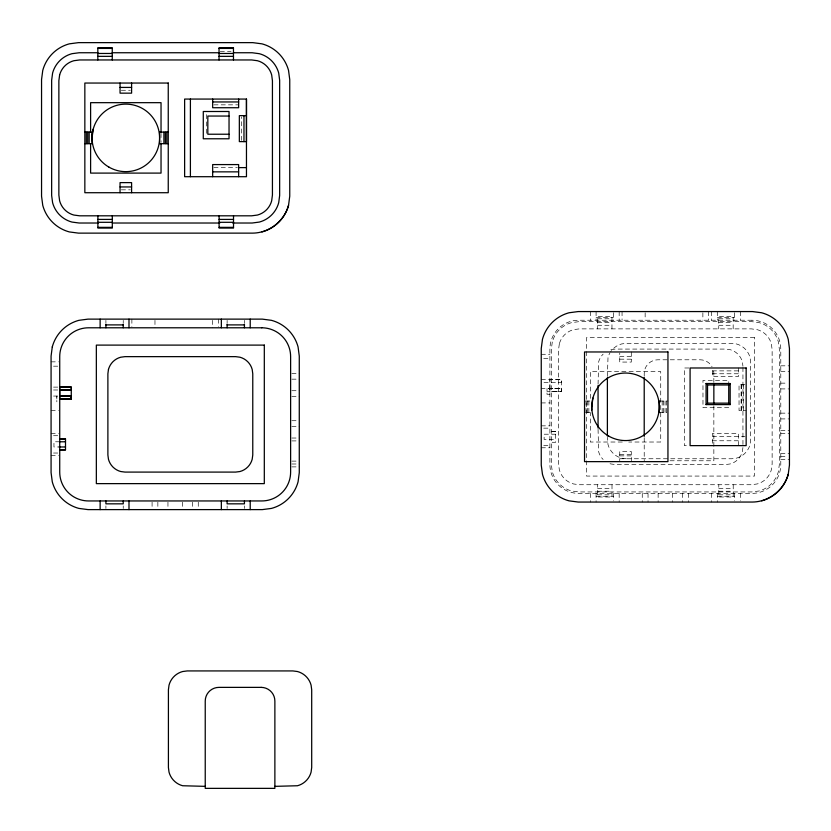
<?xml version="1.0" encoding="UTF-8"?>
<svg xmlns="http://www.w3.org/2000/svg" width="831" height="831" viewBox="0 0 831 831"><rect width="100%" height="100%" fill="white"/><g stroke="black" fill="none" stroke-linecap="round" stroke-linejoin="round"><path stroke-width="0.62" stroke-dasharray="4.16 3.12" d="M241.52 140.387L241.509 116.88M549.904 388.482L549.904 379.538L561.455 379.538L561.455 391.37L547.016 391.38L546.995 388.493L561.444 388.441L549.904 388.43L549.904 391.37L561.455 391.37L549.904 391.37L549.883 388.482L561.444 388.441L561.455 391.37L561.434 388.461L541.251 388.482M741.2 410.545L741.2 384.566M741.221 410.545L741.221 384.566M610.889 349.654L615.189 349.082L725.816 349.082L730.117 349.654A17.337 17.337 0 0 1 742.374 361.911L742.945 366.211M549.904 394.258L547.016 394.268L547.016 388.493M220.246 51.304L231.07 51.304M121.336 90.267L130.311 90.267M213.899 104.841L238.632 104.841M213.899 167.613L237.396 167.613M121.336 189.832L130.311 189.832M596.087 317.338L613.403 317.338M717.298 317.338L734.614 317.338M597.531 318.782L611.959 318.782M718.742 318.782L733.171 318.782M597.531 322.386L611.959 322.386M718.742 322.386L733.171 322.386M597.531 325.274L611.959 325.274M718.742 325.274L733.171 325.274M541.251 354.286L549.904 354.286M619.749 356.343L631.29 356.343M543.723 358.618L549.904 358.618M619.749 359.179L631.29 359.179M51.075 361.849L58.492 361.849M780.787 365.827L789.45 365.827M53.548 366.18L59.728 366.18M688.941 367.988L684.328 367.988L684.328 445.624L688.941 445.624M712.354 370.875L738.333 370.875M780.787 371.602L789.45 371.602M291.858 373.399L299.274 373.399M712.354 373.763L738.333 373.763M291.858 379.165L299.274 379.165M541.251 379.538L561.455 379.538L561.455 382.426L543.723 382.426M780.787 383.143L786.978 383.143M744.919 384.566L739.039 384.566L739.039 410.545L746.155 410.545M53.548 387.111L58.492 387.111M780.787 388.918L789.45 388.918M53.548 389.988L59.728 389.988M291.858 390.715L299.274 390.715M53.548 396.055L59.728 396.055M291.858 396.491L299.274 396.491M585.689 401.03L590.311 401.03L590.311 371.592L660.728 371.592L660.728 442.019L628.724 442.019M659.284 401.03L667.947 401.03M541.251 402.921L549.904 402.921M728.735 407.699L702.974 407.699L702.974 380.421L728.735 380.421L728.735 382.696M51.075 410.483L58.492 410.483M585.689 412.581L591.755 412.581M659.284 412.581L666.794 412.581M780.787 413.142L789.45 413.142M780.787 418.917L789.45 418.917M291.858 420.715L298.038 420.715M541.251 425.846L549.904 425.846M291.858 426.48L299.274 426.48M543.723 428.152L549.904 428.152M780.787 430.458L789.45 430.458M555.679 431.331L549.904 431.331L555.679 431.341L555.679 442.289L549.904 442.289M780.787 433.346L789.45 433.346M51.075 433.408L58.492 433.408M555.679 434.208L544.128 434.208L544.128 439.412L555.679 439.412M53.548 435.714L59.728 435.714M712.354 436.535L745.043 436.535M291.858 438.03L299.274 438.03M712.354 440.773L738.333 440.773M291.858 440.908L299.274 440.908M59.728 441.78L53.953 441.78L53.953 446.974L59.728 446.974M622.315 442.019L590.311 442.019L590.311 412.571M543.723 445.468L549.904 445.468M541.251 447.774L549.904 447.774M53.548 453.03L59.728 453.03M780.787 453.549L789.45 453.549M619.749 454.422L631.29 454.422M51.075 455.346L58.492 455.346M619.749 455.866L631.29 455.866M780.787 456.437L786.978 456.437M619.749 458.754L731.841 458.764L736.463 458.161A19.238 19.238 0 0 0 750.061 444.554L750.673 439.931L750.673 362.171L750.061 357.548A19.238 19.238 0 0 0 736.463 343.951L731.841 343.338L626.221 343.338L621.598 343.951A19.238 19.238 0 0 0 610.577 351.845M780.787 459.325L789.45 459.325M670.004 460.769L713.85 460.769L713.85 405.58M291.858 461.112L298.038 461.112M291.858 463.999L299.274 463.999M291.858 466.887L299.274 466.887M597.582 488.337L612.011 488.337M718.794 488.337L733.222 488.337M597.582 491.225L612.011 491.225M718.794 491.225L733.222 491.225M597.582 494.829L612.011 494.829M718.794 494.829L733.222 494.829M596.087 496.273L613.403 496.273M717.298 496.273L734.614 496.273M626.221 458.764L621.598 458.161A19.238 19.238 0 0 1 608.001 444.554L607.388 437.345M56.84 398.942L56.82 396.055L56.84 401.83M743.672 384.566L743.672 410.545M742.945 367.499L742.945 447.4L742.374 451.7A17.337 17.337 0 0 1 730.117 463.958L725.816 464.529L615.189 464.529L610.889 463.958A17.337 17.337 0 0 1 608.739 463.231M740.39 311.563L740.39 320.226M740.39 493.385L740.39 500.813M738.333 367.988L738.333 376.64L712.354 376.64L712.354 367.988M738.333 445.624L738.333 433.502L712.354 433.502L712.354 443.349M734.614 312.716L734.614 320.226M734.614 493.385L734.614 500.885M733.171 328.879L733.171 316.611L718.742 316.611L718.742 328.879M733.222 484.733L733.222 496.99L718.794 496.99L718.794 484.733M717.298 311.563L717.298 320.226M717.298 493.385L717.298 502.049M713.85 382.478L713.85 373.493A13.712 13.712 0 0 0 713.382 369.951M711.523 311.563L711.523 320.226M711.523 493.385L711.523 502.049M708.635 311.563L708.635 320.226M702.87 312.799L702.87 320.226M688.442 493.385L688.442 502.049M682.667 493.385L682.667 502.049M672.559 493.385L672.559 502.049M666.504 401.03L666.504 412.581M665.06 401.03L665.06 412.581M663.616 401.03L663.616 412.581M662.172 401.03L662.172 412.581M658.131 493.385L658.131 502.049M648.035 493.385L648.035 502.049M645.147 312.799L645.147 320.226M644.212 376.069L644.212 373.493A13.712 13.712 0 0 1 657.923 359.792L700.138 359.792A13.712 13.712 0 0 1 712.011 366.648M644.212 437.667L644.212 460.769M642.259 493.385L642.259 502.049M631.29 351.97L631.29 362.067L619.749 362.067L619.749 353.061M631.29 461.641L631.29 451.534L619.749 451.534L619.749 461.641M622.055 311.563L622.055 320.226M619.168 311.563L619.168 320.226M619.168 493.385L619.168 502.049M613.403 312.716L613.403 320.226M613.403 493.385L613.403 500.885M611.959 328.879L611.959 316.611L597.531 316.611L597.531 328.879M612.011 484.733L612.011 496.99L597.582 496.99L597.582 484.733M607.388 376.422L608.001 357.548A19.238 19.238 0 0 1 609.923 352.915M598.06 384.254L598.632 361.911A17.337 17.337 0 0 1 603.119 354.141M598.06 429.357L598.632 451.7A17.337 17.337 0 0 0 603.119 459.47M596.087 311.563L596.087 320.226M596.087 493.385L596.087 502.049M590.311 311.563L590.311 320.226M590.311 493.385L590.311 502.049M588.867 401.03L588.867 412.581M587.424 401.03L587.424 412.581M585.98 401.03L585.98 412.581M244.439 320.371L244.439 322.844M244.439 505.902L244.439 508.458M227.123 320.371L227.123 322.844M227.123 505.902L227.123 508.458M218.46 319.125L218.46 326.552M212.694 320.371L212.694 327.788M206.379 114.605L206.379 135.671M198.266 502.194L198.266 509.611M192.491 502.194L192.491 508.375M182.384 502.194L182.384 508.375M167.955 502.194L167.955 508.375M161.037 133.407L161.037 142.361M157.859 502.194L157.859 508.375M154.971 320.371L154.971 327.788M152.083 502.194L152.083 509.611M131.88 319.125L131.88 326.552M123.227 320.371L123.227 322.844M123.227 505.902L123.227 508.458M105.911 320.371L105.911 322.844M105.911 505.902L105.911 508.458M552.293 341.988L551.348 349.176L551.348 464.436L552.293 471.624A27.402 27.402 0 0 0 571.676 490.996L578.864 491.942L751.837 491.942L759.025 490.996A27.402 27.402 0 0 0 778.398 471.624L779.353 464.436L779.353 349.176L778.398 341.988A27.402 27.402 0 0 0 759.025 322.615L751.837 321.67L578.864 321.67L571.676 322.615A27.402 27.402 0 0 0 552.293 341.988M559.325 343.878L558.567 349.654L558.567 463.958L559.325 469.733A20.131 20.131 0 0 0 573.556 483.964L579.332 484.733L751.359 484.733L757.145 483.964A20.131 20.131 0 0 0 771.376 469.733L772.134 463.958L772.134 349.654L771.376 343.878A20.131 20.131 0 0 0 757.145 329.637L751.359 328.879L579.332 328.879L573.556 329.637A20.131 20.131 0 0 0 559.325 343.878M751.93 320.226L578.771 320.226A28.856 28.856 0 0 0 549.904 349.082L549.904 464.529A28.856 28.856 0 0 0 578.771 493.385L751.93 493.385A28.856 28.856 0 0 0 780.787 464.529L780.787 349.082A28.856 28.856 0 0 0 751.93 320.226M754.486 337.542L586.52 337.542L586.52 476.07L754.486 476.07L754.486 337.542"/><path stroke-width="1.25" d="M59.718 387.111L71.248 387.121L59.728 387.111L59.728 398.942L71.279 398.942L59.728 398.942L71.269 398.911L71.279 387.111L71.279 389.988L59.728 389.988L71.269 389.957M229.034 134.227L229.034 138.777L203.283 138.777L203.283 111.499L229.034 111.499L229.034 134.227L207.823 134.227L207.823 116.049L229.034 116.049M246.464 99.066L246.464 176.702L184.627 176.702L184.627 99.066L246.464 99.066L246.464 141.623L239.338 141.623L239.338 115.644L246.464 115.644M92.054 137.884L93.207 129.148M288.544 205.34L289.749 196.178L289.749 79.599L288.544 70.438A37.592 37.592 0 0 0 261.962 43.846L252.801 42.641L78.498 42.641L69.337 43.846A37.592 37.592 0 0 0 42.755 70.438L41.55 79.599L41.55 196.178L42.755 205.34A37.592 37.592 0 0 0 69.337 231.922L78.498 233.127L252.801 233.127C269.234 232.929 284.192 221.129 288.544 205.34A37.592 37.592 0 0 1 261.962 231.922M591.755 406.806L592.908 398.059M788.245 474.252L789.45 465.09L789.45 348.511L788.245 339.349A37.592 37.592 0 0 0 761.663 312.768L752.502 311.563L578.199 311.563L569.038 312.768A37.592 37.592 0 0 0 542.456 339.349L541.251 348.511L541.251 465.09L542.456 474.252A37.592 37.592 0 0 0 569.038 500.844L578.199 502.049L752.502 502.049C768.924 501.851 783.893 490.051 788.245 474.252A37.592 37.592 0 0 1 761.663 500.844M706.08 404.593L707.524 403.149L707.524 384.971L706.08 383.527L706.08 404.593L730.179 404.593L730.179 383.527L706.08 383.527M707.524 384.971L728.735 384.971L730.179 383.527M97.829 48.416L112.258 48.416M219.041 48.416L233.469 48.416M97.829 52.748L79.163 52.748L71.975 53.693A27.402 27.402 0 0 0 52.602 73.066L51.647 80.254L51.647 195.514L52.602 202.702A27.402 27.402 0 0 0 71.975 222.074L79.163 223.02L98.287 223.02M112.258 52.748L219.291 52.748M233.469 52.748L252.136 52.748L259.324 53.693A27.402 27.402 0 0 1 278.707 73.066L279.652 80.254L279.652 195.514L278.707 202.702A27.402 27.402 0 0 1 259.324 222.074L252.136 223.02L232.722 223.02M97.829 53.464L112.258 53.464M219.041 53.464L233.469 53.464M97.829 56.352L112.258 56.352M219.041 56.352L233.469 56.352M120.048 87.421L131.599 87.421M212.663 101.953L238.632 101.953M84.845 132.108L92.054 132.108L92.054 143.659L84.845 143.659M168.246 132.108L159.594 132.108L159.594 143.659L168.246 143.659M238.632 167.613L246.464 167.613M212.663 171.851L238.632 171.851M120.048 186.944L131.599 186.944M97.881 219.415L112.31 219.415M219.093 219.415L233.521 219.415M97.881 222.303L112.31 222.303M219.093 222.303L233.521 222.303M112.31 223.02L219.768 223.02M97.881 227.351L112.31 227.351M219.093 227.351L233.521 227.351M105.911 324.9L123.227 324.9M227.123 324.9L244.439 324.9M707.524 403.149L728.735 403.149L730.179 404.593M65.504 438.893L59.728 438.893L65.504 438.903L65.504 449.862L59.728 449.862M59.728 441.78L65.504 441.78M59.084 446.974L65.504 446.974M59.728 449.841L65.504 449.841M205.278 786.355L182.623 785.742A19.238 19.238 0 0 1 169.025 772.144L168.413 767.522L168.413 689.761L169.025 685.139A19.238 19.238 0 0 1 182.623 671.531L187.245 670.929L292.865 670.929L297.488 671.531A19.238 19.238 0 0 1 311.085 685.139L311.698 689.761L311.698 767.522L311.085 772.144A19.238 19.238 0 0 1 297.488 785.742L274.832 786.355M59.728 389.988L71.279 389.988M728.735 384.971L728.735 403.149M713.85 383.766L713.85 403.014M659.284 401.03L659.284 412.581M644.212 377.347L644.212 436.379M607.388 377.721L607.388 436.046M598.06 385.542L598.06 428.069M591.755 403.596L591.755 410.015M250.214 319.125L250.214 327.788M250.214 500.948L250.214 509.611M244.439 324.08L244.439 327.788M244.439 500.948L244.439 503.835L227.123 503.835L227.123 500.948M243.971 115.644L243.971 141.623M238.632 99.066L238.632 107.729L212.663 107.729L212.663 99.066M238.632 176.702L238.632 164.58L212.663 164.58L212.663 176.702M233.521 215.811L233.521 228.078L219.093 228.078L219.093 215.811M233.469 59.957L233.469 47.699L219.041 47.699L219.041 59.957M227.123 324.08L227.123 327.788M221.347 319.125L221.347 327.788M221.347 500.948L221.347 509.611M190.403 99.066L190.403 176.702M166.802 132.108L166.802 143.659M165.359 132.108L165.359 143.659M163.915 132.108L163.915 143.659M161.037 132.119L161.037 102.67L90.61 102.67L90.61 132.119M161.037 143.649L161.037 173.097L90.61 173.097L90.61 143.649M131.599 83.048L131.599 93.155L120.048 93.155L120.048 83.048M131.599 192.719L131.599 182.623L120.048 182.623L120.048 192.719M128.992 319.125L128.992 327.788M128.992 500.948L128.992 509.611M123.227 324.08L123.227 327.788M123.227 500.948L123.227 503.835L105.911 503.835L105.911 500.948M112.31 215.811L112.31 228.078L97.881 228.078L97.881 215.811M112.258 59.957L112.258 47.699L97.829 47.699L97.829 59.957M105.911 324.08L105.911 327.788M100.136 319.125L100.136 327.788M100.136 500.948L100.136 509.611M89.166 132.108L89.166 143.659M87.722 132.108L87.722 143.659M86.289 132.108L86.289 143.659M59.624 74.956L58.866 80.732L58.866 195.036L59.624 200.811A20.131 20.131 0 0 0 73.855 215.052L79.641 215.811L251.668 215.811L257.444 215.052A20.131 20.131 0 0 0 271.675 200.811L272.433 195.036L272.433 80.732L271.675 74.956A20.131 20.131 0 0 0 257.444 60.725L251.668 59.957L79.641 59.957L73.855 60.725A20.131 20.131 0 0 0 59.624 74.956M52.28 346.922L51.075 356.084L51.075 472.662L52.28 481.824A37.592 37.592 0 0 0 78.862 508.406L88.024 509.611L262.326 509.611L271.488 508.406A37.592 37.592 0 0 0 298.069 481.824L299.274 472.662L299.274 356.084L298.069 346.922A37.592 37.592 0 0 0 271.488 320.34L262.326 319.125L88.024 319.125L78.862 320.34A37.592 37.592 0 0 0 52.28 346.922M108.456 369.473L107.885 373.773L107.885 454.962L108.456 459.263A17.337 17.337 0 0 0 120.713 471.53L125.014 472.091L235.64 472.091L239.941 471.53A17.337 17.337 0 0 0 252.198 459.263L252.769 454.962L252.769 373.773L252.198 369.473A17.337 17.337 0 0 0 239.941 357.216L235.64 356.644L125.014 356.644L120.713 357.216A17.337 17.337 0 0 0 108.456 369.473M71.269 396.003L71.269 398.911L71.269 396.003L59.728 395.992L71.258 396.034M168.246 83.048L84.845 83.048L84.845 192.719L168.246 192.719L168.246 83.048M261.755 327.788L88.595 327.788A28.856 28.856 0 0 0 59.728 356.644L59.728 472.091A28.856 28.856 0 0 0 88.595 500.948L261.755 500.948A28.856 28.856 0 0 0 290.621 472.091L290.621 356.644A28.856 28.856 0 0 0 261.755 327.788M264.31 345.104L96.344 345.104L96.344 483.632L264.31 483.632L264.31 345.104M667.947 351.97L584.536 351.97L584.536 461.641L667.947 461.641L667.947 351.97M746.155 367.988L690.094 367.988L690.094 445.624L746.155 445.624L746.155 367.988M261.163 687.372L218.948 687.372A13.712 13.712 0 0 0 205.236 701.084L205.236 788.359L274.874 788.359L274.874 701.084A13.712 13.712 0 0 0 261.163 687.372M108.944 167.124A33.77 33.77 0 0 0 159.594 137.884A33.77 33.77 0 0 0 108.944 108.643A33.77 33.77 0 0 0 108.944 167.124M608.635 436.046A33.77 33.77 0 0 0 659.284 406.806A33.77 33.77 0 0 0 608.635 377.565A33.77 33.77 0 0 0 608.635 436.046"/></g></svg>
